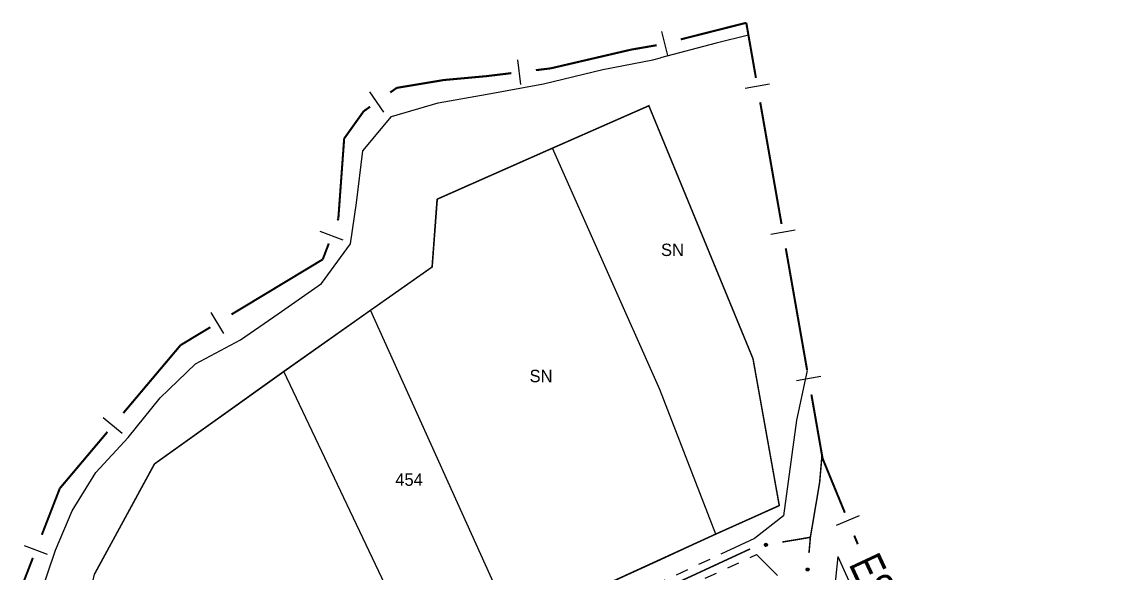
# Model space of a CAD drawing. Extents: x 205274 to 206027, y 4874968 to 4875995.
# Drawn here: x 205719.2 to 205851.3, y 4875928.6 to 4875995.5 of the extents above; entities that cross this region are included whole.
import ezdxf
from ezdxf.enums import TextEntityAlignment as Align

# ---------------------------------------------------------------- set-up
doc = ezdxf.new("R2010")
doc.units = 0
doc.header["$LTSCALE"] = 1.5
doc.header["$MEASUREMENT"] = 0
doc.linetypes.add('TRACO_25', pattern=[8, 3, -1, 1, -1, 1, -1])
for name, color, linetype in [('CD_MALHA_LOTES', 7, 'CONTINUOUS'), ('HD-CURSO-PERENE', 170, 'CONTINUOUS'), ('LM-LIM-SETORES-BAIRROS', 250, 'CONTINUOUS'), ('RU-QUADRA', 210, 'CONTINUOUS'), ('SV-EIXO-RUA-N-PAV', 6, 'CONTINUOUS'), ('SV-EIXO-RUA-PAV', 20, 'CONTINUOUS'), ('SV-RUA-NAO-PAV', 7, 'CONTINUOUS'), ('SV-RUA-PAVIM', 7, 'CONTINUOUS'), ('SV-TXT-RUA-N-PAV', 7, 'CONTINUOUS'), ('Th_NmrPort', 1, 'CONTINUOUS')]:
    doc.layers.add(name, color=color, linetype=linetype)
doc.styles.add('ARIAL', font='ARIAL.SHX')

msp = doc.modelspace()

# ---------------------------------------------------------------- linework, layer by layer
at = {"layer": 'CD_MALHA_LOTES', "linetype": 'Continuous', "flags": 128}
for points in [[(205783.670272, 4875980.136199), (205795.374711, 4875985.284715), (205796.779462, 4875981.822484), (205808.016788, 4875954.590563), (205811.2103, 4875936.760121)], [(205761.574291, 4875960.456733), (205769.063284, 4875965.72494), (205769.678488, 4875973.947486), (205783.670272, 4875980.136199)], [(205803.492646, 4875933.300483), (205796.720569, 4875950.866248), (205783.670272, 4875980.136199)], [(205751.045864, 4875953.050406), (205761.574291, 4875960.456733)], [(205778.928414, 4875922.059466), (205761.574291, 4875960.456733)], [(205722.418163, 4875903.094344), (205722.98519, 4875906.080943), (205728.057464, 4875928.459016), (205735.345266, 4875941.825654), (205751.045864, 4875953.050406)], [(205768.33382, 4875916.666458), (205751.045864, 4875953.050406)], [(205811.2103, 4875936.760121), (205803.492646, 4875933.300483)], [(205803.492646, 4875933.300483), (205796.778545, 4875930.162102), (205778.928414, 4875922.059466)]]:
    msp.add_lwpolyline(points, dxfattribs=at)
at = {"layer": 'HD-CURSO-PERENE', "linetype": 'Continuous'}
for points in [[(205807.468319, 4875993.829042, 2.231678), (205803.526645, 4875992.875981, 2.231678), (205796.779627, 4875991.086077, 2.231678)], [(205721.391326, 4875925.623669, 2.231678), (205723.336026, 4875931.363797, 2.231678), (205725.35797, 4875936.109563, 2.231678), (205728.212001, 4875940.78788, 2.231678), (205732.137164, 4875945.029033, 2.231678), (205736.015904, 4875949.839548, 2.231678), (205740.332857, 4875953.958891, 2.231678), (205745.766825, 4875956.879315, 2.231678), (205750.361131, 4875960.019532, 2.231678), (205755.637157, 4875963.694142, 2.231678), (205759.155804, 4875968.514108, 2.231678), (205759.873981, 4875973.49755, 2.231678), (205760.63585, 4875979.795536, 2.231678), (205764.120738, 4875983.990344, 2.231678), (205769.799175, 4875985.619126, 2.231678), (205775.748083, 4875986.669637, 2.231678), (205782.561875, 4875987.933148, 2.231678), (205789.785097, 4875989.659988, 2.231678), (205795.834828, 4875990.8505, 2.231678), (205796.779627, 4875991.086077, 2.231678)]]:
    msp.add_polyline3d(points, dxfattribs=at)
at = {"layer": 'LM-LIM-SETORES-BAIRROS', "const_width": 0.25}
for points in [[(205799.241634, 4875993.332169), (205806.997246, 4875995.294432)], [(205806.997246, 4875995.294432), (205807.202387, 4875995.346335)], [(205807.202387, 4875995.346335), (205808.374309, 4875988.659863)], [(205793.197023, 4875992.086121), (205796.326609, 4875992.627681)], [(205783.446318, 4875989.81632), (205792.394575, 4875991.899325)], [(205792.394575, 4875991.899325), (205793.197023, 4875992.086121)], [(205781.646991, 4875989.59822), (205782.639725, 4875989.718552)], [(205782.639725, 4875989.718552), (205783.446318, 4875989.81632)], [(205769.722269, 4875988.278017), (205770.436708, 4875988.39709)], [(205770.436708, 4875988.39709), (205774.694855, 4875988.784195)], [(205774.694855, 4875988.784195), (205775.640552, 4875988.870166)], [(205775.640552, 4875988.870166), (205778.66879, 4875989.237226)], [(205763.968091, 4875986.892091), (205764.759788, 4875987.450936)], [(205764.759788, 4875987.450936), (205769.722269, 4875988.278017)], [(205758.373252, 4875981.300939), (205760.711304, 4875984.574211)], [(205760.711304, 4875984.574211), (205760.738636, 4875984.612476)], [(205760.738636, 4875984.612476), (205761.517187, 4875985.162041)], [(205808.892217, 4875985.704906), (205811.481759, 4875970.930121)], [(205758.301921, 4875980.326082), (205758.373252, 4875981.300939)], [(205757.663637, 4875971.602866), (205758.301921, 4875980.326082)], [(205757.573405, 4875971.366007), (205757.663637, 4875971.602866)], [(205755.77133, 4875966.635561), (205756.505419, 4875968.562544)], [(205811.999667, 4875967.975164), (205814.589209, 4875953.200379)], [(205744.690566, 4875959.956744), (205754.968038, 4875966.151385)], [(205754.968038, 4875966.151385), (205755.77133, 4875966.635561)], [(205738.50403, 4875956.227873), (205742.121198, 4875958.408084)], [(205731.555546, 4875947.990557), (205738.003306, 4875955.634273)], [(205738.003306, 4875955.634273), (205738.50403, 4875956.227873)], [(205815.107117, 4875950.245422), (205816.31557, 4875943.350522)], [(205723.838652, 4875938.842304), (205729.621218, 4875945.697442)], [(205816.31557, 4875943.350522), (205816.467948, 4875942.48112)], [(205816.467948, 4875942.48112), (205819.173466, 4875935.898052)], [(205721.658036, 4875933.218611), (205723.827203, 4875938.812779)], [(205723.827203, 4875938.812779), (205723.838652, 4875938.842304)], [(205820.313857, 4875933.123253), (205820.693987, 4875932.198321)], [(205820.693987, 4875932.198321), (205820.74506, 4875932.07405)], [(205719.344423, 4875927.251924), (205720.573453, 4875930.421527)]]:
    msp.add_lwpolyline(points, dxfattribs=at)
at = {"layer": 'LM-LIM-SETORES-BAIRROS'}
for points in [[(205797.670655, 4875991.387426), (205796.934807, 4875994.29578)], [(205779.842021, 4875987.868457), (205779.481026, 4875990.846658)], [(205807.069467, 4875987.415923), (205810.024424, 4875987.933831)], [(205763.19918, 4875984.513273), (205761.46913, 4875986.964176)], [(205758.263146, 4875968.963039), (205755.459683, 4875970.031025)], [(205810.176917, 4875969.686181), (205813.131874, 4875970.204089)], [(205743.751984, 4875957.63962), (205742.203324, 4875960.208988)], [(205813.284367, 4875951.956439), (205816.239324, 4875952.474347)], [(205731.412551, 4875945.49465), (205729.119436, 4875947.428978)], [(205818.166197, 4875934.402924), (205820.940996, 4875935.543315)], [(205722.333522, 4875930.811596), (205719.536439, 4875931.89618)]]:
    msp.add_lwpolyline(points, dxfattribs=at)
at = {"layer": 'RU-QUADRA', "linetype": 'Continuous', "const_width": 0.18, "flags": 128}
msp.add_lwpolyline([(205728.06, 4875928.46), (205735.35, 4875941.83), (205751.05, 4875953.05), (205761.57, 4875960.46), (205769.06, 4875965.72), (205769.68, 4875973.95), (205783.670272, 4875980.136199), (205795.37, 4875985.28), (205796.779463, 4875981.859714), (205808.016788, 4875954.590563), (205811.2103, 4875936.760121), (205803.492646, 4875933.300483), (205796.778546, 4875930.227994), (205778.928414, 4875922.059466)], dxfattribs=at)
at = {"layer": 'SV-EIXO-RUA-N-PAV'}
msp.add_lwpolyline([(205809.434154, 4875932.089688), (205809.461963, 4875932.12992), (205809.494091, 4875932.158812), (205809.527823, 4875932.175196), (205809.561406, 4875932.181902), (205809.596536, 4875932.184893), (205809.63262, 4875932.180094), (205809.671489, 4875932.165896), (205809.712043, 4875932.138283), (205809.739477, 4875932.103426), (205809.757309, 4875932.071215), (205809.766318, 4875932.036599), (205809.768651, 4875932.002423), (205809.762427, 4875931.965107), (205809.747655, 4875931.925857), (205809.718902, 4875931.88575), (205809.68721, 4875931.857642), (205809.654167, 4875931.842651), (205809.619309, 4875931.833814), (205809.583408, 4875931.831191), (205809.548014, 4875931.836106), (205809.508523, 4875931.85105), (205809.469313, 4875931.879954), (205809.440918, 4875931.911243), (205809.425467, 4875931.944067), (205809.41754, 4875931.97858), (205809.414112, 4875932.013779), (205809.417426, 4875932.050252), (205809.434154, 4875932.089688)], close=True, dxfattribs=at)
for points in [[(205809.414112, 4875932.013779), (205809.739477, 4875932.103426)], [(205809.417426, 4875932.050252), (205809.712043, 4875932.138283)], [(205809.41754, 4875931.97858), (205809.757309, 4875932.071215)], [(205809.41938, 4875931.997887), (205809.743192, 4875932.088255)], [(205809.420457, 4875932.032659), (205809.721166, 4875932.12053)], [(205809.424137, 4875931.961328), (205809.760512, 4875932.051039)], [(205809.425467, 4875931.944067), (205809.766318, 4875932.036599)], [(205809.426917, 4875932.068335), (205809.688602, 4875932.149651)], [(205809.434154, 4875932.089688), (205809.671489, 4875932.165896)], [(205809.436742, 4875931.927471), (205809.764591, 4875932.018517)], [(205809.440918, 4875931.911243), (205809.768651, 4875932.002423)], [(205809.450192, 4875932.110987), (205809.644831, 4875932.171355)], [(205809.457422, 4875931.89497), (205809.761049, 4875931.981947)], [(205809.461963, 4875932.12992), (205809.63262, 4875932.180094)], [(205809.469313, 4875931.879954), (205809.762427, 4875931.965107)], [(205809.480207, 4875932.146469), (205809.606011, 4875932.180054)], [(205809.492452, 4875931.867647), (205809.752124, 4875931.944473)], [(205809.494091, 4875932.158812), (205809.596536, 4875932.184893)], [(205809.508523, 4875931.85105), (205809.747655, 4875931.925857)], [(205809.533305, 4875931.846837), (205809.725705, 4875931.904061)], [(205809.548014, 4875931.836106), (205809.718902, 4875931.88575)], [(205809.569886, 4875931.834994), (205809.69681, 4875931.870151)], [(205809.583408, 4875931.831191), (205809.68721, 4875931.857642)]]:
    msp.add_lwpolyline(points, dxfattribs=at)
at = {"layer": 'SV-EIXO-RUA-N-PAV', "const_width": 0.18}
for points in [[(205811.566452, 4875932.336241), (205814.525003, 4875932.833208)], [(205814.525003, 4875932.833208), (205814.985308, 4875932.910528)], [(205796.783032, 4875926.465299), (205807.67461, 4875931.502514)]]:
    msp.add_lwpolyline(points, dxfattribs=at)
at = {"layer": 'SV-EIXO-RUA-PAV', "const_width": 0.18}
for points in [[(205816.397431, 4875942.883461), (205816.139766, 4875939.894547)], [(205816.112761, 4875939.581296), (205814.998604, 4875932.9892)], [(205816.139766, 4875939.894547), (205816.112761, 4875939.581296)], [(205814.998604, 4875932.9892), (205814.985308, 4875932.910528)], [(205814.985308, 4875932.910528), (205814.816533, 4875930.997747)]]:
    msp.add_lwpolyline(points, dxfattribs=at)
at = {"layer": 'SV-EIXO-RUA-PAV'}
msp.add_lwpolyline([(205814.763028, 4875929.138937), (205814.794966, 4875929.101896), (205814.814841, 4875929.063531), (205814.822208, 4875929.026761), (205814.820245, 4875928.992571), (205814.814298, 4875928.957819), (205814.800571, 4875928.924105), (205814.777048, 4875928.890061), (205814.740116, 4875928.857762), (205814.699476, 4875928.839985), (205814.663814, 4875928.830834), (205814.628045, 4875928.830828), (205814.594382, 4875928.837172), (205814.559834, 4875928.852588), (205814.525566, 4875928.876763), (205814.493987, 4875928.914686), (205814.47476, 4875928.952432), (205814.468568, 4875928.988184), (205814.46879, 4875929.024144), (205814.475287, 4875929.05955), (205814.488952, 4875929.092567), (205814.513355, 4875929.127025), (205814.551197, 4875929.157698), (205814.588626, 4875929.177304), (205814.624282, 4875929.183996), (205814.659679, 4875929.182981), (205814.694608, 4875929.177439), (205814.729072, 4875929.165052), (205814.763028, 4875929.138937)], close=True, dxfattribs=at)
for points in [[(205814.488952, 4875929.092567), (205814.493987, 4875928.914686)], [(205814.50304, 4875929.104101), (205814.509996, 4875928.903493)], [(205814.513355, 4875929.127025), (205814.525566, 4875928.876763)], [(205814.533463, 4875929.138402), (205814.542458, 4875928.867753)], [(205814.551197, 4875929.157698), (205814.559834, 4875928.852588)], [(205814.568723, 4875929.165427), (205814.576479, 4875928.849683)], [(205814.588626, 4875929.177304), (205814.594382, 4875928.837172)], [(205814.605382, 4875929.17726), (205814.610979, 4875928.83705)], [(205814.624282, 4875929.183996), (205814.628045, 4875928.830828)], [(205814.641322, 4875929.180938), (205814.643481, 4875928.832813)], [(205814.659679, 4875929.182981), (205814.663814, 4875928.830834)], [(205814.677902, 4875929.176341), (205814.683859, 4875928.840208)], [(205814.694608, 4875929.177439), (205814.699476, 4875928.839985)], [(205814.711283, 4875929.166546), (205814.720638, 4875928.853401)], [(205814.729072, 4875929.165052), (205814.740116, 4875928.857762)], [(205814.744185, 4875929.151315), (205814.757018, 4875928.877588)], [(205814.763028, 4875929.138937), (205814.777048, 4875928.890061)], [(205814.779605, 4875929.118053), (205814.78904, 4875928.914487)], [(205814.794966, 4875929.101896), (205814.800571, 4875928.924105)], [(205814.80639, 4875929.080075), (205814.80723, 4875928.949867)], [(205814.475287, 4875929.05955), (205814.47476, 4875928.952432)], [(205814.482371, 4875929.071679), (205814.48445, 4875928.939993)], [(205814.814841, 4875929.063531), (205814.814298, 4875928.957819)]]:
    msp.add_lwpolyline(points, dxfattribs=at)
at = {"layer": 'SV-RUA-NAO-PAV', "linetype": 'TRACO_25'}
for points in [[(205811.706103, 4875935.525785, 5.466597), (205808.208036, 4875932.757122, 5.466597), (205796.778496, 4875927.450618, 5.466597)], [(205796.78, 4875925.42, 5.48215), (205808.434659, 4875930.808193, 5.48215), (205810.986102, 4875928.27425, 5.474373)], [(205818.335184, 4875930.573148, 5.256639), (205827.527524, 4875910.265804, 5.451045), (205831.056887, 4875901.351114, 5.451045), (205833.279107, 4875895.738092, 5.451045), (205851.27958, 4875850.271353, 6.384194), (205848.512991, 4875831.082702, 6.360866), (205839.634383, 4875755.409629, 6.314208), (205834.708133, 4875710.857151, 6.135355), (205831.357707, 4875674.635622, 5.956501)]]:
    msp.add_polyline3d(points, dxfattribs=at)
at = {"layer": 'SV-RUA-PAVIM', "linetype": 'Continuous'}
for points in [[(205814.595086, 4875953.166844, 5.435492), (205813.28191, 4875947.126638, 5.435492), (205811.706103, 4875935.525785, 5.513255)], [(205818.335184, 4875930.573148, 5.404387), (205817.403811, 4875921.577445, 5.536583), (205813.168519, 4875866.560592, 5.754318), (205810.939549, 4875842.167046, 5.870962), (205805.560995, 4875790.409477, 6.057592), (205801.318602, 4875750.014871, 6.057592), (205796.784919, 4875709.434803, 5.808752)]]:
    msp.add_polyline3d(points, dxfattribs=at)

# ---------------------------------------------------------------- texts
at = {"layer": 'SV-TXT-RUA-N-PAV', "style": 'ARIAL', "width": 0.7}
msp.add_text('ESTRADA', height=4, rotation=295, dxfattribs=at).set_placement((205819.610775, 4875929.638053))
at = {"layer": 'Th_NmrPort', "color": 1}
for s, p in [('SN', (205796.848276, 4875967.797156)), ('SN', (205780.886961, 4875952.487324)), ('454', (205764.578672, 4875939.911046))]:
    msp.add_text(s, height=1.5, dxfattribs=at).set_placement(p, align=Align.MIDDLE_LEFT)

doc.saveas('drawing.dxf')
